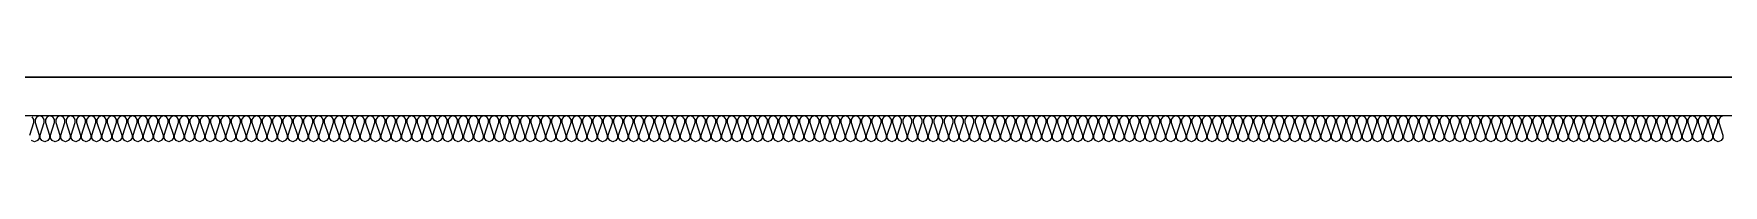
# Model space of a CAD drawing. Header units: millimetres. Extents: x 0 to 420000, y 0 to 297000.
# Drawn here: x 267100 to 273642, y 44200 to 44450 of the extents above; entities that cross this region are included whole.
import ezdxf

# ---------------------------------------------------------------- set-up
doc = ezdxf.new("R2010")
doc.units = ezdxf.units.MM
doc.linetypes.add('CEN', pattern=[62, 60, -1, 0, -1])
for name, color, linetype, lineweight in [('A-AXIS-LINE', 1, 'CEN', 15), ('A-XXXX-FIN2', 6, 'Continuous', 20), ('A-XXXX-INSL2', 8, 'Continuous', 18)]:
    doc.layers.add(name, color=color, linetype=linetype, lineweight=lineweight)

# ---------------------------------------------------------------- blocks, each defined once
blk = doc.blocks.new('axis(211208)')
at = {"layer": 'A-AXIS-LINE', "ltscale": 1000}
blk.add_line((4631788.1, -421118.7), (4955413.1, -421118.7), dxfattribs=at)
blk = doc.blocks.new('냉동층(220321)')
at = {"layer": 'A-XXXX-FIN2'}
blk.add_line((4878673.7, -401118.7), (4801923.8, -401118.7), dxfattribs=at)
at = {"layer": 'A-XXXX-INSL2'}
blk.add_line((4878773.7, -401268.7), (4802023.8, -401268.7), dxfattribs=at)
for points in [[(4843953.7, -401268.7), (4843942.7, -401272.7), (4843935.7, -401282.7), (4843935.7, -401293.7), (4843951.7, -401343.7), (4843951.7, -401354.7), (4843944.7, -401364.7), (4843933.7, -401368.7), (4843922.7, -401364.7), (4843915.7, -401354.7), (4843915.7, -401343.7), (4843931.7, -401293.7), (4843931.7, -401282.7), (4843924.7, -401272.7), (4843913.7, -401268.7), (4843902.7, -401272.7), (4843895.7, -401282.7), (4843895.7, -401293.7), (4843911.7, -401343.7), (4843911.7, -401354.7), (4843904.7, -401364.7), (4843893.7, -401368.7), (4843882.7, -401364.7), (4843875.7, -401354.7), (4843875.7, -401343.7), (4843891.7, -401293.7), (4843891.7, -401282.7), (4843884.7, -401272.7), (4843873.7, -401268.7), (4843862.7, -401272.7), (4843855.7, -401282.7), (4843855.7, -401293.7), (4843871.7, -401343.7), (4843871.7, -401354.7), (4843864.7, -401364.7), (4843853.7, -401368.7), (4843842.7, -401364.7), (4843835.7, -401354.7), (4843835.7, -401343.7), (4843851.7, -401293.7), (4843851.7, -401282.7), (4843844.7, -401272.7), (4843833.7, -401268.7), (4843822.7, -401272.7), (4843815.7, -401282.7), (4843815.7, -401293.7), (4843831.7, -401343.7), (4843831.7, -401354.7), (4843824.7, -401364.7), (4843813.7, -401368.7), (4843802.7, -401364.7), (4843795.7, -401354.7), (4843795.7, -401343.7), (4843811.7, -401293.7), (4843811.7, -401282.7), (4843804.7, -401272.7), (4843793.7, -401268.7), (4843782.7, -401272.7), (4843775.7, -401282.7), (4843775.7, -401293.7), (4843791.7, -401343.7), (4843791.7, -401354.7), (4843784.7, -401364.7), (4843773.7, -401368.7), (4843762.7, -401364.7), (4843755.7, -401354.7), (4843755.7, -401343.7), (4843771.7, -401293.7), (4843771.7, -401282.7), (4843764.7, -401272.7), (4843753.7, -401268.7), (4843742.7, -401272.7), (4843735.7, -401282.7), (4843735.7, -401293.7), (4843751.7, -401343.7), (4843751.7, -401354.7), (4843744.7, -401364.7), (4843733.7, -401368.7), (4843722.7, -401364.7), (4843715.7, -401354.7), (4843715.7, -401343.7), (4843731.7, -401293.7), (4843731.7, -401282.7), (4843724.7, -401272.7), (4843713.7, -401268.7), (4843702.7, -401272.7), (4843695.7, -401282.7), (4843695.7, -401293.7), (4843711.7, -401343.7), (4843711.7, -401354.7), (4843704.7, -401364.7), (4843693.7, -401368.7), (4843682.7, -401364.7), (4843675.7, -401354.7), (4843675.7, -401343.7), (4843691.7, -401293.7), (4843691.7, -401282.7), (4843684.7, -401272.7), (4843673.7, -401268.7), (4843662.7, -401272.7), (4843655.7, -401282.7), (4843655.7, -401293.7), (4843671.7, -401343.7), (4843671.7, -401354.7), (4843664.7, -401364.7), (4843653.7, -401368.7), (4843642.7, -401364.7), (4843635.7, -401354.7), (4843635.7, -401343.7), (4843651.7, -401293.7), (4843651.7, -401282.7), (4843644.7, -401272.7), (4843633.7, -401268.7), (4843622.7, -401272.7), (4843615.7, -401282.7), (4843615.7, -401293.7), (4843631.7, -401343.7), (4843631.7, -401354.7), (4843624.7, -401364.7), (4843613.7, -401368.7), (4843602.7, -401364.7), (4843595.7, -401354.7), (4843595.7, -401343.7), (4843611.7, -401293.7), (4843611.7, -401282.7), (4843604.7, -401272.7), (4843593.7, -401268.7), (4843582.7, -401272.7), (4843575.7, -401282.7), (4843575.7, -401293.7), (4843591.7, -401343.7), (4843591.7, -401354.7), (4843584.7, -401364.7), (4843573.7, -401368.7), (4843562.7, -401364.7), (4843555.7, -401354.7), (4843555.7, -401343.7), (4843571.7, -401293.7), (4843571.7, -401282.7), (4843564.7, -401272.7), (4843553.7, -401268.7), (4843542.7, -401272.7), (4843535.7, -401282.7), (4843535.7, -401293.7), (4843551.7, -401343.7), (4843551.7, -401354.7), (4843544.7, -401364.7), (4843533.7, -401368.7), (4843522.7, -401364.7), (4843515.7, -401354.7), (4843515.7, -401343.7), (4843531.7, -401293.7), (4843531.7, -401282.7), (4843524.7, -401272.7), (4843513.7, -401268.7), (4843502.7, -401272.7), (4843495.7, -401282.7), (4843495.7, -401293.7), (4843511.7, -401343.7), (4843511.7, -401354.7), (4843504.7, -401364.7), (4843493.7, -401368.7), (4843482.7, -401364.7), (4843475.7, -401354.7), (4843475.7, -401343.7), (4843491.7, -401293.7), (4843491.7, -401282.7), (4843484.7, -401272.7), (4843473.7, -401268.7), (4843462.7, -401272.7), (4843455.7, -401282.7), (4843455.7, -401293.7), (4843471.7, -401343.7), (4843471.7, -401354.7), (4843464.7, -401364.7), (4843453.7, -401368.7), (4843442.7, -401364.7), (4843435.7, -401354.7), (4843435.7, -401343.7), (4843451.7, -401293.7), (4843451.7, -401282.7), (4843444.7, -401272.7), (4843433.7, -401268.7), (4843422.7, -401272.7), (4843415.7, -401282.7), (4843415.7, -401293.7), (4843431.7, -401343.7), (4843431.7, -401354.7), (4843424.7, -401364.7), (4843413.7, -401368.7), (4843402.7, -401364.7), (4843395.7, -401354.7), (4843395.7, -401343.7), (4843411.7, -401293.7), (4843411.7, -401282.7), (4843404.7, -401272.7), (4843393.7, -401268.7), (4843382.7, -401272.7), (4843375.7, -401282.7), (4843375.7, -401293.7), (4843391.7, -401343.7), (4843391.7, -401354.7), (4843384.7, -401364.7), (4843373.7, -401368.7), (4843362.7, -401364.7), (4843355.7, -401354.7), (4843355.7, -401343.7), (4843371.7, -401293.7), (4843371.7, -401282.7), (4843364.7, -401272.7), (4843353.7, -401268.7), (4843342.7, -401272.7), (4843335.7, -401282.7), (4843335.7, -401293.7), (4843351.7, -401343.7), (4843351.7, -401354.7), (4843344.7, -401364.7), (4843333.7, -401368.7), (4843322.7, -401364.7), (4843315.7, -401354.7), (4843315.7, -401343.7), (4843331.7, -401293.7), (4843331.7, -401282.7), (4843324.7, -401272.7), (4843313.7, -401268.7), (4843302.7, -401272.7), (4843295.7, -401282.7), (4843295.7, -401293.7), (4843311.7, -401343.7), (4843311.7, -401354.7), (4843304.7, -401364.7), (4843293.7, -401368.7), (4843282.7, -401364.7), (4843275.7, -401354.7), (4843275.7, -401343.7), (4843291.7, -401293.7), (4843291.7, -401282.7), (4843284.7, -401272.7), (4843273.7, -401268.7), (4843262.7, -401272.7), (4843255.7, -401282.7), (4843255.7, -401293.7), (4843271.7, -401343.7), (4843271.7, -401354.7), (4843264.7, -401364.7), (4843253.7, -401368.7), (4843242.7, -401364.7), (4843235.7, -401354.7), (4843235.7, -401343.7), (4843251.7, -401293.7), (4843251.7, -401282.7), (4843244.7, -401272.7), (4843233.7, -401268.7), (4843222.7, -401272.7), (4843215.7, -401282.7), (4843215.7, -401293.7), (4843231.7, -401343.7), (4843231.7, -401354.7), (4843224.7, -401364.7), (4843213.7, -401368.7), (4843202.7, -401364.7), (4843195.7, -401354.7), (4843195.7, -401343.7), (4843211.7, -401293.7), (4843211.7, -401282.7), (4843204.7, -401272.7), (4843193.7, -401268.7), (4843182.7, -401272.7), (4843175.7, -401282.7), (4843175.7, -401293.7), (4843191.7, -401343.7), (4843191.7, -401354.7), (4843184.7, -401364.7), (4843173.7, -401368.7), (4843162.7, -401364.7), (4843155.7, -401354.7), (4843155.7, -401343.7), (4843171.7, -401293.7), (4843171.7, -401282.7), (4843164.7, -401272.7), (4843153.7, -401268.7), (4843142.7, -401272.7), (4843135.7, -401282.7), (4843135.7, -401293.7), (4843151.7, -401343.7), (4843151.7, -401354.7), (4843144.7, -401364.7), (4843133.7, -401368.7), (4843122.7, -401364.7), (4843115.7, -401354.7), (4843115.7, -401343.7), (4843131.7, -401293.7), (4843131.7, -401282.7), (4843124.7, -401272.7), (4843113.7, -401268.7), (4843102.7, -401272.7), (4843095.7, -401282.7), (4843095.7, -401293.7), (4843111.7, -401343.7), (4843111.7, -401354.7), (4843104.7, -401364.7), (4843093.7, -401368.7), (4843082.7, -401364.7), (4843075.7, -401354.7), (4843075.7, -401343.7), (4843091.7, -401293.7), (4843091.7, -401282.7), (4843084.7, -401272.7), (4843073.7, -401268.7), (4843062.7, -401272.7), (4843055.7, -401282.7), (4843055.7, -401293.7), (4843071.7, -401343.7), (4843071.7, -401354.7), (4843064.7, -401364.7), (4843053.7, -401368.7), (4843042.7, -401364.7), (4843035.7, -401354.7), (4843035.7, -401343.7), (4843051.7, -401293.7), (4843051.7, -401282.7), (4843044.7, -401272.7), (4843033.7, -401268.7), (4843022.7, -401272.7), (4843015.7, -401282.7), (4843015.7, -401293.7), (4843031.7, -401343.7), (4843031.7, -401354.7), (4843024.7, -401364.7), (4843013.7, -401368.7), (4843002.7, -401364.7), (4842995.7, -401354.7), (4842995.7, -401343.7), (4843011.7, -401293.7), (4843011.7, -401282.7), (4843004.7, -401272.7), (4842993.7, -401268.7), (4842982.7, -401272.7), (4842975.7, -401282.7), (4842975.7, -401293.7), (4842991.7, -401343.7), (4842991.7, -401354.7), (4842984.7, -401364.7), (4842973.7, -401368.7), (4842962.7, -401364.7), (4842955.7, -401354.7), (4842955.7, -401343.7), (4842971.7, -401293.7), (4842971.7, -401282.7), (4842964.7, -401272.7), (4842953.7, -401268.7), (4842942.7, -401272.7), (4842935.7, -401282.7), (4842935.7, -401293.7), (4842951.7, -401343.7), (4842951.7, -401354.7), (4842944.7, -401364.7), (4842933.7, -401368.7), (4842922.7, -401364.7), (4842915.7, -401354.7), (4842915.7, -401343.7), (4842931.7, -401293.7), (4842931.7, -401282.7), (4842924.7, -401272.7), (4842913.7, -401268.7), (4842902.7, -401272.7), (4842895.7, -401282.7), (4842895.7, -401293.7), (4842911.7, -401343.7), (4842911.7, -401354.7), (4842904.7, -401364.7), (4842893.7, -401368.7), (4842882.7, -401364.7), (4842875.7, -401354.7), (4842875.7, -401343.7), (4842891.7, -401293.7), (4842891.7, -401282.7), (4842884.7, -401272.7), (4842873.7, -401268.7), (4842862.7, -401272.7), (4842855.7, -401282.7), (4842855.7, -401293.7), (4842871.7, -401343.7), (4842871.7, -401354.7), (4842864.7, -401364.7), (4842853.7, -401368.7), (4842842.7, -401364.7), (4842835.7, -401354.7), (4842835.7, -401343.7), (4842851.7, -401293.7), (4842851.7, -401282.7), (4842844.7, -401272.7), (4842833.7, -401268.7), (4842822.7, -401272.7), (4842815.7, -401282.7), (4842815.7, -401293.7), (4842831.7, -401343.7), (4842831.7, -401354.7), (4842824.7, -401364.7), (4842813.7, -401368.7), (4842802.7, -401364.7), (4842795.7, -401354.7), (4842795.7, -401343.7), (4842811.7, -401293.7), (4842811.7, -401282.7), (4842804.7, -401272.7), (4842793.7, -401268.7), (4842782.7, -401272.7), (4842775.7, -401282.7), (4842775.7, -401293.7), (4842791.7, -401343.7), (4842791.7, -401354.7), (4842784.7, -401364.7), (4842773.7, -401368.7), (4842762.7, -401364.7), (4842755.7, -401354.7), (4842755.7, -401343.7), (4842771.7, -401293.7), (4842771.7, -401282.7), (4842764.7, -401272.7), (4842753.7, -401268.7), (4842742.7, -401272.7), (4842735.7, -401282.7), (4842735.7, -401293.7), (4842751.7, -401343.7), (4842751.7, -401354.7), (4842744.7, -401364.7), (4842733.7, -401368.7), (4842722.7, -401364.7), (4842715.7, -401354.7), (4842715.7, -401343.7), (4842731.7, -401293.7), (4842731.7, -401282.7), (4842724.7, -401272.7), (4842713.7, -401268.7), (4842702.7, -401272.7), (4842695.7, -401282.7), (4842695.7, -401293.7), (4842711.7, -401343.7), (4842711.7, -401354.7), (4842704.7, -401364.7), (4842693.7, -401368.7), (4842682.7, -401364.7), (4842675.7, -401354.7), (4842675.7, -401343.7), (4842691.7, -401293.7), (4842691.7, -401282.7), (4842684.7, -401272.7), (4842673.7, -401268.7), (4842662.7, -401272.7), (4842655.7, -401282.7), (4842655.7, -401293.7), (4842671.7, -401343.7), (4842671.7, -401354.7), (4842664.7, -401364.7), (4842653.7, -401368.7), (4842642.7, -401364.7), (4842635.7, -401354.7), (4842635.7, -401343.7), (4842651.7, -401293.7), (4842651.7, -401282.7), (4842644.7, -401272.7), (4842633.7, -401268.7), (4842622.7, -401272.7), (4842615.7, -401282.7), (4842615.7, -401293.7), (4842631.7, -401343.7), (4842631.7, -401354.7), (4842624.7, -401364.7), (4842613.7, -401368.7), (4842602.7, -401364.7), (4842595.7, -401354.7), (4842595.7, -401343.7), (4842611.7, -401293.7), (4842611.7, -401282.7), (4842604.7, -401272.7), (4842593.7, -401268.7), (4842582.7, -401272.7), (4842575.7, -401282.7), (4842575.7, -401293.7), (4842591.7, -401343.7), (4842591.7, -401354.7), (4842584.7, -401364.7), (4842573.7, -401368.7), (4842562.7, -401364.7), (4842555.7, -401354.7), (4842555.7, -401343.7), (4842571.7, -401293.7), (4842571.7, -401282.7), (4842564.7, -401272.7), (4842553.7, -401268.7), (4842542.7, -401272.7), (4842535.7, -401282.7), (4842535.7, -401293.7), (4842551.7, -401343.7), (4842551.7, -401354.7), (4842544.7, -401364.7), (4842533.7, -401368.7), (4842522.7, -401364.7), (4842515.7, -401354.7), (4842515.7, -401343.7), (4842531.7, -401293.7), (4842531.7, -401282.7), (4842524.7, -401272.7), (4842513.7, -401268.7), (4842502.7, -401272.7), (4842495.7, -401282.7), (4842495.7, -401293.7), (4842511.7, -401343.7), (4842511.7, -401354.7), (4842504.7, -401364.7), (4842493.7, -401368.7), (4842482.7, -401364.7), (4842475.7, -401354.7), (4842475.7, -401343.7), (4842491.7, -401293.7), (4842491.7, -401282.7), (4842484.7, -401272.7), (4842473.7, -401268.7), (4842462.7, -401272.7), (4842455.7, -401282.7), (4842455.7, -401293.7), (4842471.7, -401343.7), (4842471.7, -401354.7), (4842464.7, -401364.7), (4842453.7, -401368.7), (4842442.7, -401364.7), (4842435.7, -401354.7), (4842435.7, -401343.7), (4842451.7, -401293.7), (4842451.7, -401282.7), (4842444.7, -401272.7), (4842433.7, -401268.7), (4842422.7, -401272.7), (4842415.7, -401282.7), (4842415.7, -401293.7), (4842431.7, -401343.7), (4842431.7, -401354.7), (4842424.7, -401364.7), (4842413.7, -401368.7), (4842402.7, -401364.7), (4842395.7, -401354.7), (4842395.7, -401343.7), (4842411.7, -401293.7), (4842411.7, -401282.7), (4842404.7, -401272.7), (4842393.7, -401268.7), (4842382.7, -401272.7), (4842375.7, -401282.7), (4842375.7, -401293.7), (4842391.7, -401343.7), (4842391.7, -401354.7), (4842384.7, -401364.7), (4842373.7, -401368.7), (4842362.7, -401364.7), (4842355.7, -401354.7), (4842355.7, -401343.7), (4842371.7, -401293.7), (4842371.7, -401282.7), (4842364.7, -401272.7), (4842353.7, -401268.7), (4842342.7, -401272.7), (4842335.7, -401282.7), (4842335.7, -401293.7), (4842351.7, -401343.7), (4842351.7, -401354.7), (4842344.7, -401364.7), (4842333.7, -401368.7), (4842322.7, -401364.7), (4842315.7, -401354.7), (4842315.7, -401343.7), (4842331.7, -401293.7), (4842331.7, -401282.7), (4842324.7, -401272.7), (4842313.7, -401268.7), (4842302.7, -401272.7), (4842295.7, -401282.7), (4842295.7, -401293.7), (4842311.7, -401343.7), (4842311.7, -401354.7), (4842304.7, -401364.7), (4842293.7, -401368.7), (4842282.7, -401364.7), (4842275.7, -401354.7), (4842275.7, -401343.7), (4842291.7, -401293.7), (4842291.7, -401282.7), (4842284.7, -401272.7), (4842273.7, -401268.7), (4842262.7, -401272.7), (4842255.7, -401282.7), (4842255.7, -401293.7), (4842271.7, -401343.7), (4842271.7, -401354.7), (4842264.7, -401364.7), (4842253.7, -401368.7), (4842242.7, -401364.7), (4842235.7, -401354.7), (4842235.7, -401343.7), (4842251.7, -401293.7), (4842251.7, -401282.7), (4842244.7, -401272.7), (4842233.7, -401268.7), (4842222.7, -401272.7), (4842215.7, -401282.7), (4842215.7, -401293.7), (4842231.7, -401343.7), (4842231.7, -401354.7), (4842224.7, -401364.7), (4842213.7, -401368.7), (4842202.7, -401364.7), (4842195.7, -401354.7), (4842195.7, -401343.7), (4842211.7, -401293.7), (4842211.7, -401282.7), (4842204.7, -401272.7), (4842193.7, -401268.7), (4842182.7, -401272.7), (4842175.7, -401282.7), (4842175.7, -401293.7), (4842191.7, -401343.7), (4842191.7, -401354.7), (4842184.7, -401364.7), (4842173.7, -401368.7), (4842162.7, -401364.7), (4842155.7, -401354.7), (4842155.7, -401343.7), (4842171.7, -401293.7), (4842171.7, -401282.7), (4842164.7, -401272.7), (4842153.7, -401268.7), (4842142.7, -401272.7), (4842135.7, -401282.7), (4842135.7, -401293.7), (4842151.7, -401343.7), (4842151.7, -401354.7), (4842144.7, -401364.7), (4842133.7, -401368.7), (4842122.7, -401364.7), (4842115.7, -401354.7), (4842115.7, -401343.7), (4842131.7, -401293.7), (4842131.7, -401282.7), (4842124.7, -401272.7), (4842113.7, -401268.7), (4842102.7, -401272.7), (4842095.7, -401282.7), (4842095.7, -401293.7), (4842111.7, -401343.7), (4842111.7, -401354.7), (4842104.7, -401364.7), (4842093.7, -401368.7), (4842082.7, -401364.7), (4842075.7, -401354.7), (4842075.7, -401343.7), (4842091.7, -401293.7), (4842091.7, -401282.7), (4842084.7, -401272.7), (4842073.7, -401268.7), (4842062.7, -401272.7), (4842055.7, -401282.7), (4842055.7, -401293.7), (4842071.7, -401343.7), (4842071.7, -401354.7), (4842064.7, -401364.7), (4842053.7, -401368.7), (4842042.7, -401364.7), (4842035.7, -401354.7), (4842035.7, -401343.7), (4842051.7, -401293.7), (4842051.7, -401282.7), (4842044.7, -401272.7), (4842033.7, -401268.7), (4842022.7, -401272.7), (4842015.7, -401282.7), (4842015.7, -401293.7), (4842031.7, -401343.7), (4842031.7, -401354.7), (4842024.7, -401364.7), (4842013.7, -401368.7), (4842002.7, -401364.7), (4841995.7, -401354.7), (4841995.7, -401343.7), (4842011.7, -401293.7), (4842011.7, -401282.7), (4842004.7, -401272.7), (4841993.7, -401268.7), (4841982.7, -401272.7), (4841975.7, -401282.7), (4841975.7, -401293.7), (4841991.7, -401343.7), (4841991.7, -401354.7), (4841984.7, -401364.7), (4841973.7, -401368.7), (4841962.7, -401364.7), (4841955.7, -401354.7), (4841955.7, -401343.7), (4841971.7, -401293.7), (4841971.7, -401282.7), (4841964.7, -401272.7), (4841953.7, -401268.7), (4841942.7, -401272.7), (4841935.7, -401282.7), (4841935.7, -401293.7), (4841951.7, -401343.7), (4841951.7, -401354.7), (4841944.7, -401364.7), (4841933.7, -401368.7), (4841922.7, -401364.7), (4841915.7, -401354.7), (4841915.7, -401343.7), (4841931.7, -401293.7), (4841931.7, -401282.7), (4841924.7, -401272.7), (4841913.7, -401268.7), (4841902.7, -401272.7), (4841895.7, -401282.7), (4841895.7, -401293.7), (4841911.7, -401343.7), (4841911.7, -401354.7), (4841904.7, -401364.7), (4841893.7, -401368.7), (4841882.7, -401364.7), (4841875.7, -401354.7), (4841875.7, -401343.7), (4841891.7, -401293.7), (4841891.7, -401282.7), (4841884.7, -401272.7), (4841873.7, -401268.7), (4841862.7, -401272.7), (4841855.7, -401282.7), (4841855.7, -401293.7), (4841871.7, -401343.7), (4841871.7, -401354.7), (4841864.7, -401364.7), (4841853.7, -401368.7), (4841842.7, -401364.7), (4841835.7, -401354.7), (4841835.7, -401343.7), (4841851.7, -401293.7), (4841851.7, -401282.7), (4841844.7, -401272.7), (4841833.7, -401268.7), (4841822.7, -401272.7), (4841815.7, -401282.7), (4841815.7, -401293.7), (4841831.7, -401343.7), (4841831.7, -401354.7), (4841824.7, -401364.7), (4841813.7, -401368.7), (4841802.7, -401364.7), (4841795.7, -401354.7), (4841795.7, -401343.7), (4841811.7, -401293.7), (4841811.7, -401282.7), (4841804.7, -401272.7), (4841793.7, -401268.7), (4841782.7, -401272.7), (4841775.7, -401282.7), (4841775.7, -401293.7), (4841791.7, -401343.7), (4841791.7, -401354.7), (4841784.7, -401364.7), (4841773.7, -401368.7), (4841762.7, -401364.7), (4841755.7, -401354.7), (4841755.7, -401343.7), (4841771.7, -401293.7), (4841771.7, -401282.7), (4841764.7, -401272.7), (4841753.7, -401268.7), (4841742.7, -401272.7), (4841735.7, -401282.7), (4841735.7, -401293.7), (4841751.7, -401343.7), (4841751.7, -401354.7), (4841744.7, -401364.7), (4841733.7, -401368.7), (4841722.7, -401364.7), (4841715.7, -401354.7), (4841715.7, -401343.7), (4841731.7, -401293.7), (4841731.7, -401282.7), (4841724.7, -401272.7), (4841713.7, -401268.7), (4841702.7, -401272.7), (4841695.7, -401282.7), (4841695.7, -401293.7), (4841711.7, -401343.7), (4841711.7, -401354.7), (4841704.7, -401364.7), (4841693.7, -401368.7), (4841682.7, -401364.7), (4841675.7, -401354.7), (4841675.7, -401343.7), (4841691.7, -401293.7), (4841691.7, -401282.7), (4841684.7, -401272.7), (4841673.7, -401268.7), (4841662.7, -401272.7), (4841655.7, -401282.7), (4841655.7, -401293.7), (4841671.7, -401343.7), (4841671.7, -401354.7), (4841664.7, -401364.7), (4841653.7, -401368.7), (4841642.7, -401364.7), (4841635.7, -401354.7), (4841635.7, -401343.7), (4841651.7, -401293.7), (4841651.7, -401282.7), (4841644.7, -401272.7), (4841633.7, -401268.7), (4841622.7, -401272.7), (4841615.7, -401282.7), (4841615.7, -401293.7), (4841631.7, -401343.7), (4841631.7, -401354.7), (4841624.7, -401364.7), (4841613.7, -401368.7), (4841602.7, -401364.7), (4841595.7, -401354.7), (4841595.7, -401343.7), (4841611.7, -401293.7), (4841611.7, -401282.7), (4841604.7, -401272.7), (4841593.7, -401268.7), (4841582.7, -401272.7), (4841575.7, -401282.7), (4841575.7, -401293.7), (4841591.7, -401343.7), (4841591.7, -401354.7), (4841584.7, -401364.7), (4841573.7, -401368.7), (4841562.7, -401364.7), (4841555.7, -401354.7), (4841555.7, -401343.7), (4841571.7, -401293.7), (4841571.7, -401282.7), (4841564.7, -401272.7), (4841553.7, -401268.7), (4841542.7, -401272.7), (4841535.7, -401282.7), (4841535.7, -401293.7), (4841551.7, -401343.7), (4841551.7, -401354.7), (4841544.7, -401364.7), (4841533.7, -401368.7), (4841522.7, -401364.7), (4841515.7, -401354.7), (4841515.7, -401343.7), (4841531.7, -401293.7), (4841531.7, -401282.7), (4841524.7, -401272.7), (4841513.7, -401268.7), (4841502.7, -401272.7), (4841495.7, -401282.7), (4841495.7, -401293.7), (4841511.7, -401343.7), (4841511.7, -401354.7), (4841504.7, -401364.7), (4841493.7, -401368.7), (4841482.7, -401364.7), (4841475.7, -401354.7), (4841475.7, -401343.7), (4841491.7, -401293.7), (4841491.7, -401282.7), (4841484.7, -401272.7), (4841473.7, -401268.7), (4841462.7, -401272.7), (4841455.7, -401282.7), (4841455.7, -401293.7), (4841471.7, -401343.7), (4841471.7, -401354.7), (4841464.7, -401364.7), (4841453.7, -401368.7), (4841442.7, -401364.7), (4841435.7, -401354.7), (4841435.7, -401343.7), (4841451.7, -401293.7), (4841451.7, -401282.7), (4841444.7, -401272.7), (4841433.7, -401268.7), (4841422.7, -401272.7), (4841415.7, -401282.7), (4841415.7, -401293.7), (4841431.7, -401343.7), (4841431.7, -401354.7), (4841424.7, -401364.7), (4841413.7, -401368.7), (4841402.7, -401364.7), (4841395.7, -401354.7), (4841395.7, -401343.7), (4841411.7, -401293.7), (4841411.7, -401282.7), (4841404.7, -401272.7), (4841393.7, -401268.7), (4841382.7, -401272.7), (4841375.7, -401282.7), (4841375.7, -401293.7), (4841391.7, -401343.7), (4841391.7, -401354.7), (4841384.7, -401364.7), (4841373.7, -401368.7), (4841362.7, -401364.7), (4841355.7, -401354.7), (4841355.7, -401343.7), (4841371.7, -401293.7), (4841371.7, -401282.7), (4841364.7, -401272.7), (4841353.7, -401268.7), (4841342.7, -401272.7), (4841335.7, -401282.7), (4841335.7, -401293.7), (4841351.7, -401343.7), (4841351.7, -401354.7), (4841344.7, -401364.7), (4841333.7, -401368.7), (4841322.7, -401364.7), (4841315.7, -401354.7), (4841315.7, -401343.7), (4841331.7, -401293.7), (4841331.7, -401282.7), (4841324.7, -401272.7), (4841313.7, -401268.7), (4841302.7, -401272.7), (4841295.7, -401282.7), (4841295.7, -401293.7), (4841311.7, -401343.7), (4841311.7, -401354.7), (4841304.7, -401364.7), (4841293.7, -401368.7), (4841282.7, -401364.7), (4841275.7, -401354.7), (4841275.7, -401343.7), (4841291.7, -401293.7), (4841291.7, -401282.7), (4841284.7, -401272.7), (4841273.7, -401268.7), (4841262.7, -401272.7), (4841255.7, -401282.7), (4841255.7, -401293.7), (4841271.7, -401343.7), (4841271.7, -401354.7), (4841264.7, -401364.7), (4841253.7, -401368.7), (4841242.7, -401364.7), (4841235.7, -401354.7), (4841235.7, -401343.7), (4841251.7, -401293.7), (4841251.7, -401282.7), (4841244.7, -401272.7), (4841233.7, -401268.7), (4841222.7, -401272.7), (4841215.7, -401282.7), (4841215.7, -401293.7), (4841231.7, -401343.7), (4841231.7, -401354.7), (4841224.7, -401364.7), (4841213.7, -401368.7), (4841202.7, -401364.7), (4841195.7, -401354.7), (4841195.7, -401343.7), (4841211.7, -401293.7), (4841211.7, -401282.7), (4841204.7, -401272.7), (4841193.7, -401268.7), (4841182.7, -401272.7), (4841175.7, -401282.7), (4841175.7, -401293.7), (4841191.7, -401343.7), (4841191.7, -401354.7), (4841184.7, -401364.7), (4841173.7, -401368.7), (4841162.7, -401364.7), (4841155.7, -401354.7), (4841155.7, -401343.7), (4841171.7, -401293.7), (4841171.7, -401282.7), (4841164.7, -401272.7), (4841153.7, -401268.7), (4841142.7, -401272.7), (4841135.7, -401282.7), (4841135.7, -401293.7), (4841151.7, -401343.7), (4841151.7, -401354.7), (4841144.7, -401364.7), (4841133.7, -401368.7), (4841122.7, -401364.7), (4841115.7, -401354.7), (4841115.7, -401343.7), (4841131.7, -401293.7), (4841131.7, -401282.7), (4841124.7, -401272.7), (4841113.7, -401268.7), (4841102.7, -401272.7), (4841095.7, -401282.7), (4841095.7, -401293.7), (4841111.7, -401343.7), (4841111.7, -401354.7), (4841104.7, -401364.7), (4841093.7, -401368.7), (4841082.7, -401364.7), (4841075.7, -401354.7), (4841075.7, -401343.7), (4841091.7, -401293.7), (4841091.7, -401282.7), (4841084.7, -401272.7), (4841073.7, -401268.7), (4841062.7, -401272.7), (4841055.7, -401282.7), (4841055.7, -401293.7), (4841071.7, -401343.7), (4841071.7, -401354.7), (4841064.7, -401364.7), (4841053.7, -401368.7), (4841042.7, -401364.7), (4841035.7, -401354.7), (4841035.7, -401343.7), (4841051.7, -401293.7), (4841051.7, -401282.7), (4841044.7, -401272.7), (4841033.7, -401268.7), (4841022.7, -401272.7), (4841015.7, -401282.7), (4841015.7, -401293.7), (4841031.7, -401343.7), (4841031.7, -401354.7), (4841024.7, -401364.7), (4841013.7, -401368.7), (4841002.7, -401364.7), (4840995.7, -401354.7), (4840995.7, -401343.7), (4841011.7, -401293.7), (4841011.7, -401282.7), (4841004.7, -401272.7), (4840993.7, -401268.7), (4840982.7, -401272.7), (4840975.7, -401282.7), (4840975.7, -401293.7), (4840991.7, -401343.7), (4840991.7, -401354.7), (4840984.7, -401364.7), (4840973.7, -401368.7), (4840962.7, -401364.7), (4840955.7, -401354.7), (4840955.7, -401343.7), (4840971.7, -401293.7), (4840971.7, -401282.7), (4840964.7, -401272.7), (4840953.7, -401268.7), (4840942.7, -401272.7), (4840935.7, -401282.7), (4840935.7, -401293.7), (4840951.7, -401343.7), (4840951.7, -401354.7), (4840944.7, -401364.7), (4840933.7, -401368.7), (4840922.7, -401364.7), (4840915.7, -401354.7), (4840915.7, -401343.7), (4840931.7, -401293.7), (4840931.7, -401282.7), (4840924.7, -401272.7), (4840913.7, -401268.7), (4840902.7, -401272.7), (4840895.7, -401282.7), (4840895.7, -401293.7), (4840911.7, -401343.7), (4840911.7, -401354.7), (4840904.7, -401364.7), (4840893.7, -401368.7), (4840882.7, -401364.7), (4840875.7, -401354.7), (4840875.7, -401343.7), (4840891.7, -401293.7), (4840891.7, -401282.7), (4840884.7, -401272.7), (4840873.7, -401268.7), (4840862.7, -401272.7), (4840855.7, -401282.7), (4840855.7, -401293.7), (4840871.7, -401343.7), (4840871.7, -401354.7), (4840864.7, -401364.7), (4840853.7, -401368.7), (4840842.7, -401364.7), (4840835.7, -401354.7), (4840835.7, -401343.7), (4840851.7, -401293.7), (4840851.7, -401282.7), (4840844.7, -401272.7), (4840833.7, -401268.7), (4840822.7, -401272.7), (4840815.7, -401282.7), (4840815.7, -401293.7), (4840831.7, -401343.7), (4840831.7, -401354.7), (4840824.7, -401364.7), (4840813.7, -401368.7), (4840802.7, -401364.7), (4840795.7, -401354.7), (4840795.7, -401343.7), (4840811.7, -401293.7), (4840811.7, -401282.7), (4840804.7, -401272.7), (4840793.7, -401268.7), (4840782.7, -401272.7), (4840775.7, -401282.7), (4840775.7, -401293.7), (4840791.7, -401343.7), (4840791.7, -401354.7), (4840784.7, -401364.7), (4840773.7, -401368.7), (4840762.7, -401364.7), (4840755.7, -401354.7), (4840755.7, -401343.7), (4840771.7, -401293.7), (4840771.7, -401282.7), (4840764.7, -401272.7), (4840753.7, -401268.7), (4840742.7, -401272.7), (4840735.7, -401282.7), (4840735.7, -401293.7), (4840751.7, -401343.7), (4840751.7, -401354.7), (4840744.7, -401364.7), (4840733.7, -401368.7), (4840722.7, -401364.7), (4840715.7, -401354.7), (4840715.7, -401343.7), (4840731.7, -401293.7), (4840731.7, -401282.7), (4840724.7, -401272.7), (4840713.7, -401268.7), (4840702.7, -401272.7), (4840695.7, -401282.7), (4840695.7, -401293.7), (4840711.7, -401343.7), (4840711.7, -401354.7), (4840704.7, -401364.7), (4840693.7, -401368.7), (4840682.7, -401364.7), (4840675.7, -401354.7), (4840675.7, -401343.7), (4840691.7, -401293.7), (4840691.7, -401282.7), (4840684.7, -401272.7), (4840673.7, -401268.7), (4840662.7, -401272.7), (4840655.7, -401282.7), (4840655.7, -401293.7), (4840671.7, -401343.7), (4840671.7, -401354.7), (4840664.7, -401364.7), (4840653.7, -401368.7), (4840642.7, -401364.7), (4840635.7, -401354.7), (4840635.7, -401343.7), (4840651.7, -401293.7), (4840651.7, -401282.7), (4840644.7, -401272.7), (4840633.7, -401268.7), (4840622.7, -401272.7), (4840615.7, -401282.7), (4840615.7, -401293.7), (4840631.7, -401343.7), (4840631.7, -401354.7), (4840624.7, -401364.7), (4840613.7, -401368.7), (4840602.7, -401364.7), (4840595.7, -401354.7), (4840595.7, -401343.7), (4840611.7, -401293.7), (4840611.7, -401282.7), (4840604.7, -401272.7), (4840593.7, -401268.7), (4840582.7, -401272.7), (4840575.7, -401282.7), (4840575.7, -401293.7), (4840591.7, -401343.7), (4840591.7, -401354.7), (4840584.7, -401364.7), (4840573.7, -401368.7), (4840562.7, -401364.7), (4840555.7, -401354.7), (4840555.7, -401343.7), (4840571.7, -401293.7), (4840571.7, -401282.7), (4840564.7, -401272.7), (4840553.7, -401268.7), (4840542.7, -401272.7), (4840535.7, -401282.7), (4840535.7, -401293.7), (4840551.7, -401343.7), (4840551.7, -401354.7), (4840544.7, -401364.7), (4840533.7, -401368.7), (4840522.7, -401364.7), (4840515.7, -401354.7), (4840515.7, -401343.7), (4840531.7, -401293.7), (4840531.7, -401282.7), (4840524.7, -401272.7), (4840513.7, -401268.7), (4840502.7, -401272.7), (4840495.7, -401282.7), (4840495.7, -401293.7), (4840511.7, -401343.7), (4840511.7, -401354.7), (4840504.7, -401364.7), (4840493.7, -401368.7), (4840482.7, -401364.7), (4840475.7, -401354.7), (4840475.7, -401343.7), (4840491.7, -401293.7), (4840491.7, -401282.7), (4840484.7, -401272.7), (4840473.7, -401268.7), (4840462.7, -401272.7), (4840455.7, -401282.7), (4840455.7, -401293.7), (4840471.7, -401343.7), (4840471.7, -401354.7), (4840464.7, -401364.7), (4840453.7, -401368.7), (4840442.7, -401364.7), (4840435.7, -401354.7), (4840435.7, -401343.7), (4840451.7, -401293.7), (4840451.7, -401282.7), (4840444.7, -401272.7), (4840433.7, -401268.7), (4840422.7, -401272.7), (4840415.7, -401282.7), (4840415.7, -401293.7), (4840431.7, -401343.7), (4840431.7, -401354.7), (4840424.7, -401364.7), (4840413.7, -401368.7), (4840402.7, -401364.7), (4840395.7, -401354.7), (4840395.7, -401343.7), (4840411.7, -401293.7), (4840411.7, -401282.7), (4840404.7, -401272.7), (4840393.7, -401268.7), (4840382.7, -401272.7), (4840375.7, -401282.7), (4840375.7, -401293.7), (4840391.7, -401343.7), (4840391.7, -401354.7), (4840384.7, -401364.7), (4840373.7, -401368.7), (4840362.7, -401364.7), (4840355.7, -401354.7), (4840355.7, -401343.7), (4840371.7, -401293.7), (4840371.7, -401282.7), (4840364.7, -401272.7), (4840353.7, -401268.7), (4840342.7, -401272.7), (4840335.7, -401282.7), (4840335.7, -401293.7), (4840351.7, -401343.7), (4840351.7, -401354.7), (4840344.7, -401364.7), (4840333.7, -401368.7), (4840322.7, -401364.7), (4840315.7, -401354.7), (4840315.7, -401343.7), (4840331.7, -401293.7), (4840331.7, -401282.7), (4840324.7, -401272.7), (4840313.7, -401268.7), (4840302.7, -401272.7), (4840295.7, -401282.7), (4840295.7, -401293.7), (4840311.7, -401343.7), (4840311.7, -401354.7), (4840304.7, -401364.7), (4840293.7, -401368.7), (4840282.7, -401364.7), (4840275.7, -401354.7), (4840275.7, -401343.7), (4840291.7, -401293.7), (4840291.7, -401282.7), (4840284.7, -401272.7), (4840273.7, -401268.7), (4840262.7, -401272.7), (4840255.7, -401282.7), (4840255.7, -401293.7), (4840271.7, -401343.7), (4840271.7, -401354.7), (4840264.7, -401364.7), (4840253.7, -401368.7), (4840242.7, -401364.7), (4840235.7, -401354.7), (4840235.7, -401343.7), (4840251.7, -401293.7), (4840251.7, -401282.7), (4840244.7, -401272.7), (4840233.7, -401268.7), (4840222.7, -401272.7), (4840215.7, -401282.7), (4840215.7, -401293.7), (4840231.7, -401343.7), (4840231.7, -401354.7), (4840224.7, -401364.7), (4840213.7, -401368.7), (4840202.7, -401364.7), (4840195.7, -401354.7), (4840195.7, -401343.7), (4840211.7, -401293.7), (4840211.7, -401282.7), (4840204.7, -401272.7), (4840193.7, -401268.7), (4840182.7, -401272.7), (4840175.7, -401282.7), (4840175.7, -401293.7), (4840191.7, -401343.7), (4840191.7, -401354.7), (4840184.7, -401364.7), (4840173.7, -401368.7), (4840162.7, -401364.7), (4840155.7, -401354.7), (4840155.7, -401343.7), (4840171.7, -401293.7), (4840171.7, -401282.7), (4840164.7, -401272.7), (4840153.7, -401268.7), (4840142.7, -401272.7), (4840135.7, -401282.7), (4840135.7, -401293.7), (4840151.7, -401343.7), (4840151.7, -401354.7), (4840144.7, -401364.7), (4840133.7, -401368.7), (4840122.7, -401364.7), (4840115.7, -401354.7), (4840115.7, -401343.7), (4840131.7, -401293.7), (4840131.7, -401282.7), (4840124.7, -401272.7), (4840113.7, -401268.7), (4840102.7, -401272.7), (4840095.7, -401282.7), (4840095.7, -401293.7), (4840111.7, -401343.7), (4840111.7, -401354.7), (4840104.7, -401364.7), (4840093.7, -401368.7), (4840082.7, -401364.7), (4840075.7, -401354.7), (4840075.7, -401343.7), (4840091.7, -401293.7), (4840091.7, -401282.7), (4840084.7, -401272.7), (4840073.7, -401268.7), (4840062.7, -401272.7), (4840055.7, -401282.7), (4840055.7, -401293.7), (4840071.7, -401343.7), (4840071.7, -401354.7), (4840064.7, -401364.7), (4840053.7, -401368.7), (4840042.7, -401364.7), (4840035.7, -401354.7), (4840035.7, -401343.7), (4840051.7, -401293.7), (4840051.7, -401282.7), (4840044.7, -401272.7), (4840033.7, -401268.7), (4840022.7, -401272.7), (4840015.7, -401282.7), (4840015.7, -401293.7), (4840031.7, -401343.7), (4840031.7, -401354.7), (4840024.7, -401364.7), (4840013.7, -401368.7), (4840002.7, -401364.7), (4839995.7, -401354.7), (4839995.7, -401343.7), (4840011.7, -401293.7), (4840011.7, -401282.7), (4840004.7, -401272.7), (4839993.7, -401268.7), (4839982.7, -401272.7), (4839975.7, -401282.7), (4839975.7, -401293.7), (4839991.7, -401343.7), (4839991.7, -401354.7), (4839984.7, -401364.7), (4839973.7, -401368.7), (4839962.7, -401364.7), (4839955.7, -401354.7), (4839955.7, -401343.7), (4839971.7, -401293.7), (4839971.7, -401282.7), (4839964.7, -401272.7), (4839953.7, -401268.7), (4839942.7, -401272.7), (4839935.7, -401282.7), (4839935.7, -401293.7), (4839951.7, -401343.7), (4839951.7, -401354.7), (4839944.7, -401364.7), (4839933.7, -401368.7), (4839922.7, -401364.7), (4839915.7, -401354.7), (4839915.7, -401343.7), (4839931.7, -401293.7), (4839931.7, -401282.7), (4839924.7, -401272.7), (4839913.7, -401268.7), (4839902.7, -401272.7), (4839895.7, -401282.7), (4839895.7, -401293.7), (4839911.7, -401343.7), (4839911.7, -401354.7), (4839904.7, -401364.7), (4839893.7, -401368.7), (4839882.7, -401364.7), (4839875.7, -401354.7), (4839875.7, -401343.7), (4839891.7, -401293.7), (4839891.7, -401282.7), (4839884.7, -401272.7), (4839873.7, -401268.7), (4839862.7, -401272.7), (4839855.7, -401282.7), (4839855.7, -401293.7), (4839871.7, -401343.7), (4839871.7, -401354.7), (4839864.7, -401364.7), (4839853.7, -401368.7), (4839842.7, -401364.7), (4839835.7, -401354.7), (4839835.7, -401343.7), (4839851.7, -401293.7), (4839851.7, -401282.7), (4839844.7, -401272.7), (4839833.7, -401268.7), (4839822.7, -401272.7), (4839815.7, -401282.7), (4839815.7, -401293.7), (4839831.7, -401343.7), (4839831.7, -401354.7), (4839824.7, -401364.7), (4839813.7, -401368.7), (4839802.7, -401364.7), (4839795.7, -401354.7), (4839795.7, -401343.7), (4839811.7, -401293.7), (4839811.7, -401282.7), (4839804.7, -401272.7), (4839793.7, -401268.7), (4839782.7, -401272.7), (4839775.7, -401282.7), (4839775.7, -401293.7), (4839791.7, -401343.7), (4839791.7, -401354.7), (4839784.7, -401364.7), (4839773.7, -401368.7), (4839762.7, -401364.7), (4839755.7, -401354.7), (4839755.7, -401343.7), (4839771.7, -401293.7), (4839771.7, -401282.7), (4839764.7, -401272.7), (4839753.7, -401268.7), (4839742.7, -401272.7), (4839735.7, -401282.7), (4839735.7, -401293.7), (4839751.7, -401343.7), (4839751.7, -401354.7), (4839744.7, -401364.7), (4839733.7, -401368.7), (4839722.7, -401364.7), (4839715.7, -401354.7), (4839715.7, -401343.7), (4839731.7, -401293.7), (4839731.7, -401282.7), (4839724.7, -401272.7), (4839713.7, -401268.7), (4839702.7, -401272.7), (4839695.7, -401282.7), (4839695.7, -401293.7), (4839711.7, -401343.7), (4839711.7, -401354.7), (4839704.7, -401364.7), (4839693.7, -401368.7), (4839682.7, -401364.7), (4839675.7, -401354.7), (4839675.7, -401343.7), (4839691.7, -401293.7), (4839691.7, -401282.7), (4839684.7, -401272.7), (4839673.7, -401268.7), (4839662.7, -401272.7), (4839655.7, -401282.7), (4839655.7, -401293.7), (4839671.7, -401343.7), (4839671.7, -401354.7), (4839664.7, -401364.7), (4839653.7, -401368.7), (4839642.7, -401364.7), (4839635.7, -401354.7), (4839635.7, -401343.7), (4839651.7, -401293.7), (4839651.7, -401282.7), (4839644.7, -401272.7), (4839633.7, -401268.7), (4839622.7, -401272.7), (4839615.7, -401282.7), (4839615.7, -401293.7), (4839631.7, -401343.7), (4839631.7, -401354.7), (4839624.7, -401364.7), (4839613.7, -401368.7), (4839602.7, -401364.7), (4839595.7, -401354.7), (4839595.7, -401343.7), (4839611.7, -401293.7), (4839611.7, -401282.7), (4839604.7, -401272.7), (4839593.7, -401268.7), (4839582.7, -401272.7), (4839575.7, -401282.7), (4839575.7, -401293.7), (4839591.7, -401343.7), (4839591.7, -401354.7), (4839584.7, -401364.7), (4839573.7, -401368.7), (4839562.7, -401364.7), (4839555.7, -401354.7), (4839555.7, -401343.7), (4839571.7, -401293.7), (4839571.7, -401282.7), (4839564.7, -401272.7), (4839553.7, -401268.7), (4839542.7, -401272.7), (4839535.7, -401282.7), (4839535.7, -401293.7), (4839551.7, -401343.7), (4839551.7, -401354.7), (4839544.7, -401364.7), (4839533.7, -401368.7), (4839522.7, -401364.7), (4839515.7, -401354.7), (4839515.7, -401343.7), (4839531.7, -401293.7), (4839531.7, -401282.7), (4839524.7, -401272.7), (4839513.7, -401268.7), (4839502.7, -401272.7), (4839495.7, -401282.7), (4839495.7, -401293.7), (4839511.7, -401343.7), (4839511.7, -401354.7), (4839504.7, -401364.7), (4839493.7, -401368.7), (4839482.7, -401364.7), (4839475.7, -401354.7), (4839475.7, -401343.7), (4839491.7, -401293.7), (4839491.7, -401282.7), (4839484.7, -401272.7), (4839473.7, -401268.7), (4839462.7, -401272.7), (4839455.7, -401282.7), (4839455.7, -401293.7), (4839471.7, -401343.7), (4839471.7, -401354.7), (4839464.7, -401364.7), (4839453.7, -401368.7), (4839442.7, -401364.7), (4839435.7, -401354.7), (4839435.7, -401343.7), (4839451.7, -401293.7), (4839451.7, -401282.7), (4839444.7, -401272.7), (4839433.7, -401268.7), (4839422.7, -401272.7), (4839415.7, -401282.7), (4839415.7, -401293.7), (4839431.7, -401343.7), (4839431.7, -401354.7), (4839424.7, -401364.7), (4839413.7, -401368.7), (4839402.7, -401364.7), (4839395.7, -401354.7), (4839395.7, -401343.7), (4839411.7, -401293.7), (4839411.7, -401282.7), (4839404.7, -401272.7), (4839393.7, -401268.7), (4839382.7, -401272.7), (4839375.7, -401282.7), (4839375.7, -401293.7), (4839391.7, -401343.7), (4839391.7, -401354.7), (4839384.7, -401364.7), (4839373.7, -401368.7), (4839362.7, -401364.7), (4839355.7, -401354.7), (4839355.7, -401343.7), (4839371.7, -401293.7), (4839371.7, -401282.7), (4839364.7, -401272.7), (4839353.7, -401268.7), (4839342.7, -401272.7), (4839335.7, -401282.7), (4839335.7, -401293.7), (4839351.7, -401343.7), (4839351.7, -401354.7), (4839344.7, -401364.7), (4839333.7, -401368.7), (4839322.7, -401364.7), (4839315.7, -401354.7), (4839315.7, -401343.7), (4839331.7, -401293.7), (4839331.7, -401282.7), (4839324.7, -401272.7), (4839313.7, -401268.7), (4839302.7, -401272.7), (4839295.7, -401282.7), (4839295.7, -401293.7), (4839311.7, -401343.7), (4839311.7, -401354.7), (4839304.7, -401364.7), (4839293.7, -401368.7), (4839282.7, -401364.7), (4839275.7, -401354.7), (4839275.7, -401343.7), (4839291.7, -401293.7), (4839291.7, -401282.7), (4839284.7, -401272.7), (4839273.7, -401268.7), (4839262.7, -401272.7), (4839255.7, -401282.7), (4839255.7, -401293.7), (4839271.7, -401343.7), (4839271.7, -401354.7), (4839264.7, -401364.7), (4839253.7, -401368.7), (4839242.7, -401364.7), (4839235.7, -401354.7), (4839235.7, -401343.7), (4839251.7, -401293.7), (4839251.7, -401282.7), (4839244.7, -401272.7), (4839233.7, -401268.7), (4839222.7, -401272.7), (4839215.7, -401282.7), (4839215.7, -401293.7), (4839231.7, -401343.7), (4839231.7, -401354.7), (4839224.7, -401364.7), (4839213.7, -401368.7), (4839202.7, -401364.7), (4839195.7, -401354.7), (4839195.7, -401343.7), (4839211.7, -401293.7), (4839211.7, -401282.7), (4839204.7, -401272.7), (4839193.7, -401268.7), (4839182.7, -401272.7), (4839175.7, -401282.7), (4839175.7, -401293.7), (4839191.7, -401343.7), (4839191.7, -401354.7), (4839184.7, -401364.7), (4839173.7, -401368.7), (4839162.7, -401364.7), (4839155.7, -401354.7), (4839155.7, -401343.7), (4839171.7, -401293.7), (4839171.7, -401282.7), (4839164.7, -401272.7), (4839153.7, -401268.7), (4839142.7, -401272.7), (4839135.7, -401282.7), (4839135.7, -401293.7), (4839151.7, -401343.7), (4839151.7, -401354.7), (4839144.7, -401364.7), (4839133.7, -401368.7), (4839122.7, -401364.7), (4839115.7, -401354.7), (4839115.7, -401343.7), (4839131.7, -401293.7), (4839131.7, -401282.7), (4839124.7, -401272.7), (4839113.7, -401268.7), (4839102.7, -401272.7), (4839095.7, -401282.7), (4839095.7, -401293.7), (4839111.7, -401343.7), (4839111.7, -401354.7), (4839104.7, -401364.7), (4839093.7, -401368.7), (4839082.7, -401364.7), (4839075.7, -401354.7), (4839075.7, -401343.7), (4839091.7, -401293.7), (4839091.7, -401282.7), (4839084.7, -401272.7), (4839073.7, -401268.7), (4839062.7, -401272.7), (4839055.7, -401282.7), (4839055.7, -401293.7), (4839071.7, -401343.7), (4839071.7, -401354.7), (4839064.7, -401364.7), (4839053.7, -401368.7), (4839042.7, -401364.7), (4839035.7, -401354.7), (4839035.7, -401343.7), (4839051.7, -401293.7), (4839051.7, -401282.7), (4839044.7, -401272.7), (4839033.7, -401268.7), (4839022.7, -401272.7), (4839015.7, -401282.7), (4839015.7, -401293.7), (4839031.7, -401343.7), (4839031.7, -401354.7), (4839024.7, -401364.7), (4839013.7, -401368.7), (4839002.7, -401364.7), (4838995.7, -401354.7), (4838995.7, -401343.7), (4839011.7, -401293.7), (4839011.7, -401282.7), (4839004.7, -401272.7), (4838993.7, -401268.7), (4838982.7, -401272.7), (4838975.7, -401282.7), (4838975.7, -401293.7), (4838991.7, -401343.7), (4838991.7, -401354.7), (4838984.7, -401364.7), (4838973.7, -401368.7), (4838962.7, -401364.7), (4838955.7, -401354.7), (4838955.7, -401343.7), (4838971.7, -401293.7), (4838971.7, -401282.7), (4838964.7, -401272.7), (4838953.7, -401268.7), (4838942.7, -401272.7), (4838935.7, -401282.7), (4838935.7, -401293.7), (4838951.7, -401343.7), (4838951.7, -401354.7), (4838944.7, -401364.7), (4838933.7, -401368.7), (4838922.7, -401364.7), (4838915.7, -401354.7), (4838915.7, -401343.7), (4838931.7, -401293.7), (4838931.7, -401282.7), (4838924.7, -401272.7), (4838913.7, -401268.7), (4838902.7, -401272.7), (4838895.7, -401282.7), (4838895.7, -401293.7), (4838911.7, -401343.7), (4838911.7, -401354.7), (4838904.7, -401364.7), (4838893.7, -401368.7), (4838882.7, -401364.7), (4838875.7, -401354.7), (4838875.7, -401343.7), (4838891.7, -401293.7), (4838891.7, -401282.7), (4838884.7, -401272.7), (4838873.7, -401268.7), (4838862.7, -401272.7), (4838855.7, -401282.7), (4838855.7, -401293.7), (4838871.7, -401343.7), (4838871.7, -401354.7), (4838864.7, -401364.7), (4838853.7, -401368.7), (4838842.7, -401364.7), (4838835.7, -401354.7), (4838835.7, -401343.7), (4838851.7, -401293.7), (4838851.7, -401282.7), (4838844.7, -401272.7), (4838833.7, -401268.7), (4838822.7, -401272.7), (4838815.7, -401282.7), (4838815.7, -401293.7), (4838831.7, -401343.7), (4838831.7, -401354.7), (4838824.7, -401364.7), (4838813.7, -401368.7), (4838802.7, -401364.7), (4838795.7, -401354.7), (4838795.7, -401343.7), (4838811.7, -401293.7), (4838811.7, -401282.7), (4838804.7, -401272.7), (4838793.7, -401268.7), (4838782.7, -401272.7), (4838775.7, -401282.7), (4838775.7, -401293.7), (4838791.7, -401343.7), (4838791.7, -401354.7), (4838784.7, -401364.7), (4838773.7, -401368.7), (4838762.7, -401364.7), (4838755.7, -401354.7), (4838755.7, -401343.7), (4838771.7, -401293.7), (4838771.7, -401282.7), (4838764.7, -401272.7), (4838753.7, -401268.7), (4838742.7, -401272.7), (4838735.7, -401282.7), (4838735.7, -401293.7), (4838751.7, -401343.7), (4838751.7, -401354.7), (4838744.7, -401364.7), (4838733.7, -401368.7), (4838722.7, -401364.7), (4838715.7, -401354.7), (4838715.7, -401343.7), (4838731.7, -401293.7), (4838731.7, -401282.7), (4838724.7, -401272.7), (4838713.7, -401268.7), (4838702.7, -401272.7), (4838695.7, -401282.7), (4838695.7, -401293.7), (4838711.7, -401343.7), (4838711.7, -401354.7), (4838704.7, -401364.7), (4838693.7, -401368.7), (4838682.7, -401364.7), (4838675.7, -401354.7), (4838675.7, -401343.7), (4838691.7, -401293.7), (4838691.7, -401282.7), (4838684.7, -401272.7), (4838673.7, -401268.7), (4838662.7, -401272.7), (4838655.7, -401282.7), (4838655.7, -401293.7), (4838671.7, -401343.7), (4838671.7, -401354.7), (4838664.7, -401364.7), (4838653.7, -401368.7), (4838642.7, -401364.7), (4838635.7, -401354.7), (4838635.7, -401343.7), (4838651.7, -401293.7), (4838651.7, -401282.7), (4838644.7, -401272.7), (4838633.7, -401268.7), (4838622.7, -401272.7), (4838615.7, -401282.7), (4838615.7, -401293.7), (4838631.7, -401343.7), (4838631.7, -401354.7), (4838624.7, -401364.7), (4838613.7, -401368.7), (4838602.7, -401364.7), (4838595.7, -401354.7), (4838595.7, -401343.7), (4838611.7, -401293.7), (4838611.7, -401282.7), (4838604.7, -401272.7), (4838593.7, -401268.7), (4838582.7, -401272.7), (4838575.7, -401282.7), (4838575.7, -401293.7), (4838591.7, -401343.7), (4838591.7, -401354.7), (4838584.7, -401364.7), (4838573.7, -401368.7), (4838562.7, -401364.7), (4838555.7, -401354.7), (4838555.7, -401343.7), (4838571.7, -401293.7), (4838571.7, -401282.7), (4838564.7, -401272.7), (4838553.7, -401268.7), (4838542.7, -401272.7), (4838535.7, -401282.7), (4838535.7, -401293.7), (4838551.7, -401343.7), (4838551.7, -401354.7), (4838544.7, -401364.7), (4838533.7, -401368.7), (4838522.7, -401364.7), (4838515.7, -401354.7), (4838515.7, -401343.7), (4838531.7, -401293.7), (4838531.7, -401282.7), (4838524.7, -401272.7), (4838513.7, -401268.7), (4838502.7, -401272.7), (4838495.7, -401282.7), (4838495.7, -401293.7), (4838511.7, -401343.7), (4838511.7, -401354.7), (4838504.7, -401364.7), (4838493.7, -401368.7), (4838482.7, -401364.7), (4838475.7, -401354.7), (4838475.7, -401343.7), (4838491.7, -401293.7), (4838491.7, -401282.7), (4838484.7, -401272.7), (4838473.7, -401268.7), (4838462.7, -401272.7), (4838455.7, -401282.7), (4838455.7, -401293.7), (4838471.7, -401343.7), (4838471.7, -401354.7), (4838464.7, -401364.7), (4838453.7, -401368.7), (4838442.7, -401364.7), (4838435.7, -401354.7), (4838435.7, -401343.7), (4838451.7, -401293.7), (4838451.7, -401282.7), (4838444.7, -401272.7), (4838433.7, -401268.7), (4838422.7, -401272.7), (4838415.7, -401282.7), (4838415.7, -401293.7), (4838431.7, -401343.7), (4838431.7, -401354.7), (4838424.7, -401364.7), (4838413.7, -401368.7), (4838402.7, -401364.7), (4838395.7, -401354.7), (4838395.7, -401343.7), (4838411.7, -401293.7), (4838411.7, -401282.7), (4838404.7, -401272.7), (4838393.7, -401268.7), (4838382.7, -401272.7), (4838375.7, -401282.7), (4838375.7, -401293.7), (4838391.7, -401343.7), (4838391.7, -401354.7), (4838384.7, -401364.7), (4838373.7, -401368.7), (4838362.7, -401364.7), (4838355.7, -401354.7), (4838355.7, -401343.7), (4838371.7, -401293.7), (4838371.7, -401282.7), (4838364.7, -401272.7), (4838353.7, -401268.7), (4838342.7, -401272.7), (4838335.7, -401282.7), (4838335.7, -401293.7), (4838351.7, -401343.7), (4838351.7, -401354.7), (4838344.7, -401364.7), (4838333.7, -401368.7), (4838322.7, -401364.7), (4838315.7, -401354.7), (4838315.7, -401343.7), (4838331.7, -401293.7), (4838331.7, -401282.7), (4838324.7, -401272.7), (4838313.7, -401268.7), (4838302.7, -401272.7), (4838295.7, -401282.7), (4838295.7, -401293.7), (4838311.7, -401343.7), (4838311.7, -401354.7), (4838304.7, -401364.7), (4838293.7, -401368.7), (4838282.7, -401364.7), (4838275.7, -401354.7), (4838275.7, -401343.7), (4838291.7, -401293.7), (4838291.7, -401282.7), (4838284.7, -401272.7), (4838273.7, -401268.7), (4838262.7, -401272.7), (4838255.7, -401282.7), (4838255.7, -401293.7), (4838271.7, -401343.7), (4838271.7, -401354.7), (4838264.7, -401364.7), (4838253.7, -401368.7), (4838242.7, -401364.7), (4838235.7, -401354.7), (4838235.7, -401343.7), (4838251.7, -401293.7), (4838251.7, -401282.7), (4838244.7, -401272.7), (4838233.7, -401268.7), (4838222.7, -401272.7), (4838215.7, -401282.7), (4838215.7, -401293.7), (4838231.7, -401343.7), (4838231.7, -401354.7), (4838224.7, -401364.7), (4838213.7, -401368.7), (4838202.7, -401364.7), (4838195.7, -401354.7), (4838195.7, -401343.7), (4838211.7, -401293.7), (4838211.7, -401282.7), (4838204.7, -401272.7), (4838193.7, -401268.7), (4838182.7, -401272.7), (4838175.7, -401282.7), (4838175.7, -401293.7), (4838191.7, -401343.7), (4838191.7, -401354.7), (4838184.7, -401364.7), (4838173.7, -401368.7), (4838162.7, -401364.7), (4838155.7, -401354.7), (4838155.7, -401343.7), (4838171.7, -401293.7), (4838171.7, -401282.7), (4838164.7, -401272.7), (4838153.7, -401268.7), (4838142.7, -401272.7), (4838135.7, -401282.7), (4838135.7, -401293.7), (4838151.7, -401343.7), (4838151.7, -401354.7), (4838144.7, -401364.7), (4838133.7, -401368.7), (4838122.7, -401364.7), (4838115.7, -401354.7), (4838115.7, -401343.7), (4838131.7, -401293.7), (4838131.7, -401282.7), (4838124.7, -401272.7), (4838113.7, -401268.7), (4838102.7, -401272.7), (4838095.7, -401282.7), (4838095.7, -401293.7), (4838111.7, -401343.7), (4838111.7, -401354.7), (4838104.7, -401364.7), (4838093.7, -401368.7), (4838082.7, -401364.7), (4838075.7, -401354.7), (4838075.7, -401343.7), (4838091.7, -401293.7), (4838091.7, -401282.7), (4838084.7, -401272.7), (4838073.7, -401268.7), (4838062.7, -401272.7), (4838055.7, -401282.7), (4838055.7, -401293.7), (4838071.7, -401343.7), (4838071.7, -401354.7), (4838064.7, -401364.7), (4838053.7, -401368.7), (4838042.7, -401364.7), (4838035.7, -401354.7), (4838035.7, -401343.7), (4838051.7, -401293.7), (4838051.7, -401282.7), (4838044.7, -401272.7), (4838033.7, -401268.7), (4838022.7, -401272.7), (4838015.7, -401282.7), (4838015.7, -401293.7), (4838031.7, -401343.7), (4838031.7, -401354.7), (4838024.7, -401364.7), (4838013.7, -401368.7), (4838002.7, -401364.7), (4837995.7, -401354.7), (4837995.7, -401343.7), (4838011.7, -401293.7), (4838011.7, -401282.7), (4838004.7, -401272.7), (4837993.7, -401268.7), (4837982.7, -401272.7), (4837975.7, -401282.7), (4837975.7, -401293.7), (4837991.7, -401343.7), (4837991.7, -401354.7), (4837984.7, -401364.7), (4837973.7, -401368.7), (4837962.7, -401364.7), (4837955.7, -401354.7), (4837955.7, -401343.7), (4837971.7, -401293.7), (4837971.7, -401282.7), (4837964.7, -401272.7), (4837953.7, -401268.7), (4837942.7, -401272.7), (4837935.7, -401282.7), (4837935.7, -401293.7), (4837951.7, -401343.7), (4837951.7, -401354.7), (4837944.7, -401364.7), (4837933.7, -401368.7), (4837922.7, -401364.7), (4837915.7, -401354.7), (4837915.7, -401343.7), (4837931.7, -401293.7), (4837931.7, -401282.7), (4837924.7, -401272.7), (4837913.7, -401268.7), (4837902.7, -401272.7), (4837895.7, -401282.7), (4837895.7, -401293.7), (4837911.7, -401343.7), (4837911.7, -401354.7), (4837904.7, -401364.7), (4837893.7, -401368.7), (4837882.7, -401364.7), (4837875.7, -401354.7), (4837875.7, -401343.7), (4837891.7, -401293.7), (4837891.7, -401282.7), (4837884.7, -401272.7), (4837873.7, -401268.7), (4837862.7, -401272.7), (4837855.7, -401282.7), (4837855.7, -401293.7), (4837871.7, -401343.7), (4837871.7, -401354.7), (4837864.7, -401364.7), (4837853.7, -401368.7), (4837842.7, -401364.7), (4837835.7, -401354.7), (4837835.7, -401343.7), (4837851.7, -401293.7), (4837851.7, -401282.7), (4837844.7, -401272.7), (4837833.7, -401268.7), (4837822.7, -401272.7), (4837815.7, -401282.7), (4837815.7, -401293.7), (4837831.7, -401343.7), (4837831.7, -401354.7), (4837824.7, -401364.7), (4837813.7, -401368.7), (4837802.7, -401364.7), (4837795.7, -401354.7), (4837795.7, -401343.7), (4837811.7, -401293.7), (4837811.7, -401282.7), (4837804.7, -401272.7), (4837793.7, -401268.7), (4837782.7, -401272.7), (4837775.7, -401282.7), (4837775.7, -401293.7), (4837791.7, -401343.7), (4837791.7, -401354.7), (4837784.7, -401364.7), (4837773.7, -401368.7), (4837762.7, -401364.7), (4837755.7, -401354.7), (4837755.7, -401343.7), (4837771.7, -401293.7), (4837771.7, -401282.7), (4837764.7, -401272.7), (4837753.7, -401268.7), (4837742.7, -401272.7), (4837735.7, -401282.7), (4837735.7, -401293.7), (4837751.7, -401343.7), (4837751.7, -401354.7), (4837744.7, -401364.7), (4837733.7, -401368.7), (4837722.7, -401364.7), (4837715.7, -401354.7), (4837715.7, -401343.7), (4837731.7, -401293.7), (4837731.7, -401282.7), (4837724.7, -401272.7), (4837713.7, -401268.7), (4837702.7, -401272.7), (4837695.7, -401282.7), (4837695.7, -401293.7), (4837711.7, -401343.7), (4837711.7, -401354.7), (4837704.7, -401364.7), (4837693.7, -401368.7), (4837682.7, -401364.7), (4837675.7, -401354.7), (4837675.7, -401343.7), (4837691.7, -401293.7), (4837691.7, -401282.7), (4837684.7, -401272.7), (4837673.7, -401268.7), (4837662.7, -401272.7), (4837655.7, -401282.7), (4837655.7, -401293.7), (4837671.7, -401343.7), (4837671.7, -401354.7), (4837664.7, -401364.7), (4837653.7, -401368.7), (4837642.7, -401364.7), (4837635.7, -401354.7), (4837635.7, -401343.7), (4837651.7, -401293.7), (4837651.7, -401282.7), (4837644.7, -401272.7), (4837633.7, -401268.7), (4837622.7, -401272.7), (4837615.7, -401282.7), (4837615.7, -401293.7), (4837631.7, -401343.7), (4837631.7, -401354.7), (4837624.7, -401364.7), (4837613.7, -401368.7), (4837602.7, -401364.7), (4837595.7, -401354.7), (4837595.7, -401343.7), (4837611.7, -401293.7), (4837611.7, -401282.7), (4837604.7, -401272.7), (4837593.7, -401268.7), (4837582.7, -401272.7), (4837575.7, -401282.7), (4837575.7, -401293.7), (4837591.7, -401343.7), (4837591.7, -401354.7), (4837584.7, -401364.7), (4837573.7, -401368.7), (4837562.7, -401364.7), (4837555.7, -401354.7), (4837555.7, -401343.7), (4837571.7, -401293.7), (4837571.7, -401282.7), (4837564.7, -401272.7), (4837553.7, -401268.7), (4837542.7, -401272.7), (4837535.7, -401282.7), (4837535.7, -401293.7), (4837551.7, -401343.7), (4837551.7, -401354.7), (4837544.7, -401364.7), (4837533.7, -401368.7), (4837522.7, -401364.7), (4837515.7, -401354.7), (4837515.7, -401343.7), (4837531.7, -401293.7), (4837531.7, -401282.7), (4837524.7, -401272.7), (4837513.7, -401268.7), (4837502.7, -401272.7), (4837495.7, -401282.7), (4837495.7, -401293.7), (4837511.7, -401343.7), (4837511.7, -401354.7), (4837504.7, -401364.7), (4837493.7, -401368.7), (4837482.7, -401364.7), (4837475.7, -401354.7), (4837475.7, -401343.7), (4837491.7, -401293.7), (4837491.7, -401282.7), (4837484.7, -401272.7), (4837473.7, -401268.7), (4837462.7, -401272.7), (4837455.7, -401282.7), (4837455.7, -401293.7), (4837471.7, -401343.7), (4837471.7, -401354.7), (4837464.7, -401364.7), (4837453.7, -401368.7), (4837442.7, -401364.7), (4837435.7, -401354.7), (4837435.7, -401343.7), (4837451.7, -401293.7), (4837451.7, -401282.7), (4837444.7, -401272.7), (4837433.7, -401268.7), (4837422.7, -401272.7), (4837415.7, -401282.7), (4837415.7, -401293.7), (4837431.7, -401343.7), (4837431.7, -401354.7), (4837424.7, -401364.7), (4837413.7, -401368.7), (4837402.7, -401364.7)], [(4837395.7, -401343.7), (4837411.7, -401293.7), (4837411.7, -401282.7), (4837404.7, -401272.7)]]:
    blk.add_lwpolyline(points, dxfattribs=at)

msp = doc.modelspace()

# ---------------------------------------------------------------- block references
msp.add_blockref('냉동층(220321)', (-4570311.3, 445568.7))
at = {"layer": 'A-AXIS-LINE'}
msp.add_blockref('axis(211208)', (-4581588.1, 465568.7), dxfattribs=at)

doc.saveas('drawing.dxf')
